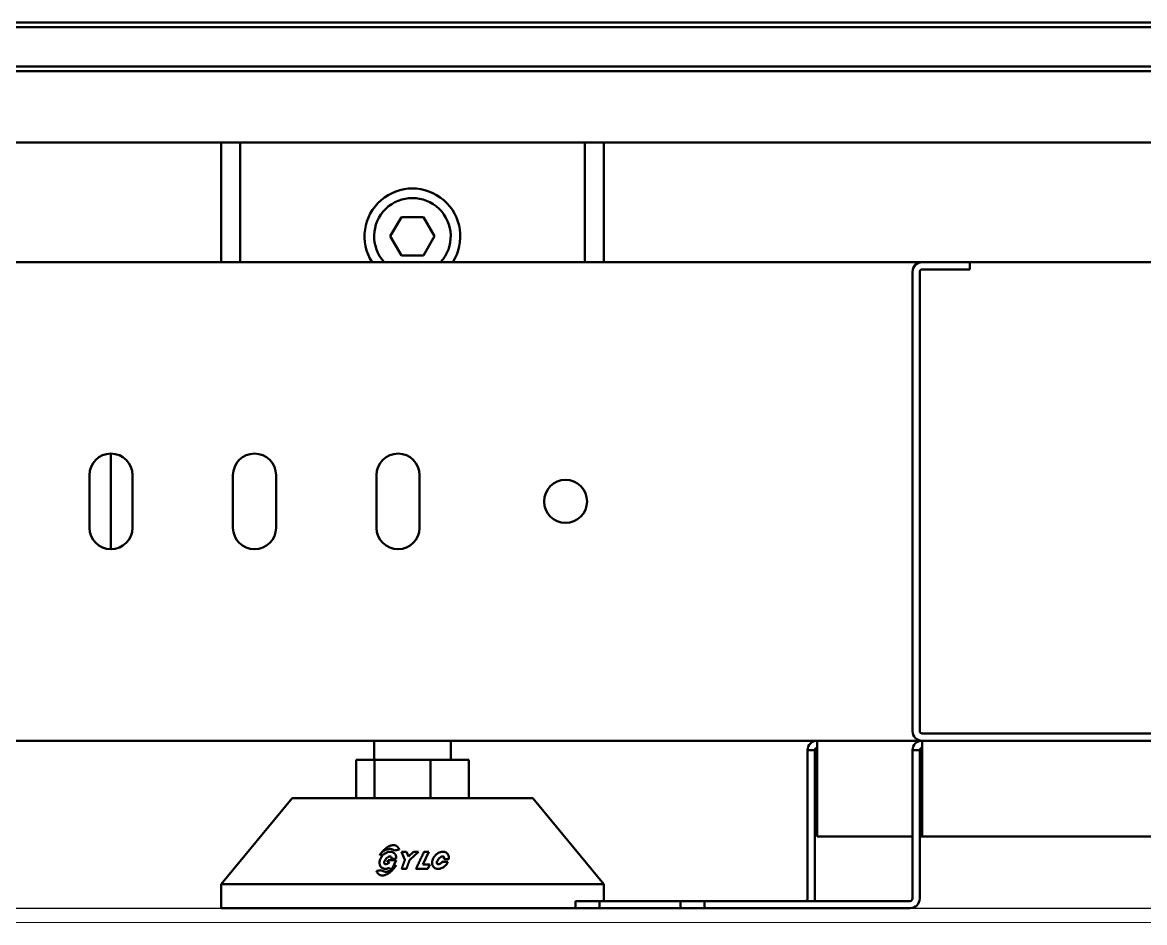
# Model space of a CAD drawing. Header units: millimetres. Extents: x 845401 to 948039, y 511594 to 550263.
# Drawn here: x 913122.7 to 913357.2, y 544183.8 to 544371.9 of the extents above; entities that cross this region are included whole.
import ezdxf

# ---------------------------------------------------------------- set-up
doc = ezdxf.new("R2010")
doc.units = ezdxf.units.MM
doc.layers.add('A-剖-0.10mm.......SECT-L01', color=255, linetype='Continuous', lineweight=18)
doc.layers.add('可见 (ISO)', color=7, linetype='Continuous', lineweight=50)

# ---------------------------------------------------------------- blocks, each defined once
blk = doc.blocks.new('A$C2A4E01FC')
at = {"color": 251}
blk.add_line((224.5, 161.95), (5614.5, 161.95), dxfattribs=at)
at = {"layer": '可见 (ISO)', "color": 251}
for p, q in [((3234.5, 347.05), (534.5, 347.05)), ((3234.5, 346.05), (534.5, 346.05)), ((3234.5, 337.85), (534.5, 337.85)), ((3234.5, 336.85), (534.5, 336.85)), ((3234.5, 321.95), (534.5, 321.95)), ((807.5, 321.95), (807.5, 296.95)), ((811.5, 296.95), (811.5, 321.95)), ((883.5, 296.95), (883.5, 321.95)), ((887.5, 296.95), (887.5, 321.95)), ((842.88, 302.35), (845.19, 306.35)), ((845.19, 306.35), (849.81, 306.35)), ((849.81, 306.35), (852.12, 302.35)), ((845.19, 298.35), (842.88, 302.35)), ((852.12, 302.35), (849.81, 298.35)), ((849.81, 298.35), (845.19, 298.35)), ((764.5, 296.95), (954.01, 296.95)), ((954.01, 296.95), (964.01, 296.95)), ((964.01, 296.95), (1040.01, 296.95)), ((964.01, 296.95), (964.01, 295.45)), ((952.01, 198.95), (952.01, 294.95)), ((953.51, 198.95), (953.51, 294.95)), ((954.01, 295.45), (964.01, 295.45)), ((784.5, 236.95), (784.5, 256.95)), ((780, 241.45), (780, 252.45)), ((789, 252.45), (789, 241.45)), ((810, 241.45), (810, 252.45)), ((819, 252.45), (819, 241.45)), ((840, 241.45), (840, 252.45)), ((849, 252.45), (849, 241.45)), ((1050.01, 198.45), (954.01, 198.45)), ((764.5, 196.95), (954.01, 196.95)), ((839.5, 196.95), (839.5, 192.95)), ((855.5, 196.95), (855.5, 192.95)), ((930.08, 194.95), (930.08, 163.95)), ((931.58, 194.95), (930.08, 194.95)), ((931.58, 163.95), (931.58, 194.95)), ((932.08, 196.95), (932.08, 194.95)), ((932.08, 176.95), (932.08, 194.95)), ((952.01, 163.95), (952.01, 194.95)), ((952.01, 194.95), (953.51, 194.95)), ((953.51, 163.95), (953.51, 194.95)), ((954.01, 196.95), (954.01, 194.95)), ((1050.01, 196.95), (954.01, 196.95)), ((954.01, 176.95), (954.01, 194.95)), ((835.74, 192.95), (839.55, 192.95)), ((835.74, 192.95), (835.74, 184.95)), ((839.55, 192.95), (851.31, 192.95)), ((839.55, 192.95), (839.55, 184.95)), ((851.31, 192.95), (859.26, 192.95)), ((851.31, 192.95), (851.31, 184.95)), ((859.26, 192.95), (859.26, 184.95)), ((822.36, 184.95), (807.5, 166.95)), ((872.64, 184.95), (822.36, 184.95)), ((872.64, 184.95), (887.5, 166.95)), ((952.01, 176.95), (932.08, 176.95)), ((954.01, 176.95), (953.51, 176.95)), ((1050.01, 176.95), (954.01, 176.95)), ((844.75, 174.18), (843.76, 174.03)), ((845.24, 173.74), (845.93, 172.04)), ((846.24, 173.74), (845.24, 173.74)), ((846.65, 172.72), (846.24, 173.74)), ((846.65, 172.72), (847.74, 173.74)), ((846.93, 172.04), (848.74, 173.74)), ((848.74, 173.74), (847.74, 173.74)), ((849.67, 171.06), (850.93, 173.74)), ((850.93, 173.74), (849.93, 173.74)), ((842.42, 172), (842.19, 171.56)), ((842.19, 171.56), (842.69, 171.56)), ((842.42, 172), (844.11, 172)), ((843.12, 172.27), (844.12, 172.35)), ((843.24, 170.16), (844.11, 172)), ((853.74, 171.61), (854.93, 171.61)), ((854.1, 172.2), (855.1, 172.2)), ((840.98, 169.88), (839.99, 169.72)), ((842.74, 170.16), (842.74, 170.38)), ((843.24, 170.16), (842.74, 170.16)), ((845.24, 170.16), (846.24, 170.16)), ((848.24, 170.16), (850.74, 170.16)), ((851.17, 171.06), (849.67, 171.06)), ((850.74, 170.16), (851.17, 171.06)), ((887.5, 166.95), (807.5, 166.95)), ((807.5, 161.95), (807.5, 166.95)), ((887.5, 163.45), (887.5, 166.95)), ((881.58, 161.95), (807.5, 161.95)), ((881.58, 163.45), (881.58, 161.95)), ((886.58, 163.45), (881.58, 163.45)), ((881.58, 161.95), (886.58, 161.95)), ((886.58, 161.95), (886.58, 163.45)), ((903.51, 163.45), (886.58, 163.45)), ((886.58, 161.95), (903.51, 161.95)), ((903.51, 163.45), (903.51, 161.95)), ((908.51, 163.45), (903.51, 163.45)), ((903.51, 161.95), (908.51, 161.95)), ((908.51, 161.95), (908.51, 163.45)), ((908.51, 163.45), (951.51, 163.45)), ((908.51, 161.95), (951.51, 161.95))]:
    blk.add_line(p, q, dxfattribs=at)
blk.add_circle((879.5, 246.95), 4.5, dxfattribs=at)
for centre, radius, start, end in [((847.5, 302.35), 10, 327.3164, 212.6836), ((847.5, 302.35), 8, 317.5458, 222.4542), ((954.01, 294.95), 2, 90, 180), ((954.01, 294.95), 0.5, 90, 180), ((784.5, 252.45), 4.5, 0, 180), ((814.5, 252.45), 4.5, 0, 180), ((844.5, 252.45), 4.5, 0, 180), ((784.5, 241.45), 4.5, 180, 0), ((814.5, 241.45), 4.5, 180, 0), ((844.5, 241.45), 4.5, 180, 0), ((954.01, 198.95), 2, 180, 270), ((954.01, 198.95), 0.5, 180, 270), ((932.08, 194.95), 2, 90, 180), ((932.08, 194.95), 0.5, 90, 180), ((954.01, 194.95), 2, 90, 180), ((954.01, 194.95), 0.5, 90, 180), ((929.58, 163.95), 0.5, 270, 0), ((929.58, 163.95), 2, 345.5225, 0), ((951.51, 163.95), 0.5, 270, 0), ((951.51, 163.95), 2, 270, 0)]:
    blk.add_arc(centre, radius, start, end, dxfattribs=at)
for centre, major_axis, ratio, start_param, end_param in [((843.07, 173.92), (-34.96, -5.48), 0.000028, 1.590651, 1.618931), ((842.67, 170.14), (-38.13, -5.97), 0.000056, 1.500665, 1.526615)]:
    blk.add_ellipse(centre, major_axis=major_axis, ratio=ratio, start_param=start_param, end_param=end_param, dxfattribs=at)
for points, knots in [([(842.74, 170.38), (842.6, 170.31), (842.46, 170.25), (842.31, 170.22), (842.26, 170.2), (842.22, 170.2), (842.17, 170.19), (841.95, 170.15), (841.75, 170.15), (841.57, 170.19), (841.48, 170.21), (841.39, 170.24), (841.31, 170.28), (841.24, 170.32), (841.17, 170.36), (841.11, 170.41), (841.1, 170.41), (841.09, 170.42), (841.08, 170.43), (841.02, 170.48), (840.96, 170.54), (840.91, 170.6), (840.87, 170.65), (840.83, 170.7), (840.8, 170.75), (840.79, 170.77), (840.78, 170.78), (840.78, 170.8), (840.72, 170.91), (840.68, 171.02), (840.66, 171.14), (840.65, 171.17), (840.64, 171.2), (840.64, 171.23), (840.63, 171.31), (840.62, 171.39), (840.62, 171.47), (840.62, 171.51), (840.62, 171.55), (840.63, 171.59), (840.63, 171.61), (840.63, 171.63), (840.63, 171.65), (840.64, 171.67), (840.64, 171.69), (840.64, 171.71), (840.66, 171.87), (840.71, 172.02), (840.77, 172.17), (840.8, 172.25), (840.83, 172.33), (840.87, 172.4), (840.89, 172.44), (840.91, 172.48), (840.94, 172.52), (840.95, 172.53), (840.96, 172.55), (840.97, 172.57), (840.98, 172.59), (840.99, 172.61), (841.01, 172.63), (841.08, 172.74), (841.16, 172.84), (841.24, 172.93), (841.28, 172.98), (841.32, 173.02), (841.36, 173.06), (841.42, 173.12), (841.49, 173.18), (841.56, 173.24), (841.6, 173.27), (841.63, 173.3), (841.67, 173.32), (841.69, 173.34), (841.71, 173.35), (841.73, 173.36), (841.74, 173.37), (841.75, 173.38), (841.76, 173.38), (841.76, 173.39), (841.77, 173.39), (841.78, 173.4), (841.87, 173.46), (841.96, 173.5), (842.05, 173.55), (842.09, 173.57), (842.14, 173.59), (842.18, 173.6), (842.21, 173.61), (842.23, 173.62), (842.25, 173.63), (842.28, 173.64), (842.3, 173.65), (842.32, 173.65), (842.43, 173.69), (842.53, 173.71), (842.63, 173.72), (842.73, 173.74), (842.83, 173.74), (842.93, 173.74), (843.02, 173.74), (843.12, 173.72), (843.21, 173.69), (843.26, 173.68), (843.3, 173.67), (843.35, 173.65), (843.37, 173.64), (843.39, 173.63), (843.42, 173.62), (843.44, 173.61), (843.46, 173.6), (843.48, 173.59), (843.56, 173.55), (843.64, 173.5), (843.7, 173.44), (843.74, 173.41), (843.77, 173.38), (843.8, 173.35), (843.81, 173.34), (843.82, 173.32), (843.84, 173.3), (843.84, 173.3), (843.85, 173.29), (843.86, 173.28), (843.86, 173.27), (843.87, 173.26), (843.87, 173.26), (843.91, 173.2), (843.95, 173.15), (843.97, 173.09), (844.08, 172.88), (844.13, 172.63), (844.12, 172.35)], [0, 0, 0, 0, 0.047901, 0.047901, 0.047901, 0.0625, 0.0625, 0.0625, 0.124815, 0.124815, 0.124815, 0.15625, 0.15625, 0.15625, 0.183594, 0.183594, 0.183594, 0.1875, 0.1875, 0.1875, 0.21875, 0.21875, 0.21875, 0.242187, 0.242187, 0.242187, 0.249728, 0.249728, 0.249728, 0.298708, 0.298708, 0.298708, 0.3125, 0.3125, 0.3125, 0.34375, 0.34375, 0.34375, 0.359375, 0.359375, 0.359375, 0.367187, 0.367187, 0.367187, 0.375, 0.375, 0.375, 0.4375, 0.4375, 0.4375, 0.46875, 0.46875, 0.46875, 0.484375, 0.484375, 0.484375, 0.492187, 0.492187, 0.492187, 0.499939, 0.499939, 0.499939, 0.543363, 0.543363, 0.543363, 0.5625, 0.5625, 0.5625, 0.59375, 0.59375, 0.59375, 0.609375, 0.609375, 0.609375, 0.617187, 0.617187, 0.617187, 0.621094, 0.621094, 0.621094, 0.625, 0.625, 0.625, 0.65625, 0.65625, 0.65625, 0.671875, 0.671875, 0.671875, 0.679687, 0.679687, 0.679687, 0.6875, 0.6875, 0.6875, 0.71875, 0.71875, 0.71875, 0.75, 0.75, 0.75, 0.78125, 0.78125, 0.78125, 0.796875, 0.796875, 0.796875, 0.804687, 0.804687, 0.804687, 0.8125, 0.8125, 0.8125, 0.84375, 0.84375, 0.84375, 0.859375, 0.859375, 0.859375, 0.867187, 0.867187, 0.867187, 0.871094, 0.871094, 0.871094, 0.874632, 0.874632, 0.874632, 0.901106, 0.901106, 0.901106, 1, 1, 1, 1]), ([(840.66, 172.98), (840.72, 173.08), (840.77, 173.17), (840.83, 173.25), (840.86, 173.3), (840.89, 173.34), (840.92, 173.38), (840.94, 173.4), (840.95, 173.43), (840.97, 173.45), (840.98, 173.47), (841, 173.49), (841.02, 173.51), (841.08, 173.6), (841.15, 173.68), (841.22, 173.76), (841.25, 173.81), (841.29, 173.85), (841.33, 173.89), (841.34, 173.91), (841.36, 173.93), (841.38, 173.95), (841.39, 173.96), (841.4, 173.97), (841.41, 173.97), (841.42, 173.98), (841.43, 173.99), (841.43, 174), (841.5, 174.07), (841.56, 174.13), (841.63, 174.19), (841.65, 174.21), (841.66, 174.23), (841.68, 174.25), (841.72, 174.28), (841.77, 174.32), (841.81, 174.36), (841.83, 174.38), (841.85, 174.39), (841.87, 174.41), (841.88, 174.42), (841.89, 174.43), (841.9, 174.44), (841.91, 174.44), (841.92, 174.45), (841.93, 174.46), (842.03, 174.54), (842.13, 174.61), (842.23, 174.67), (842.28, 174.7), (842.33, 174.73), (842.38, 174.76), (842.4, 174.78), (842.43, 174.79), (842.45, 174.81), (842.46, 174.81), (842.48, 174.82), (842.49, 174.83), (842.5, 174.83), (842.51, 174.84), (842.52, 174.84), (842.57, 174.87), (842.63, 174.9), (842.69, 174.93), (842.72, 174.94), (842.75, 174.95), (842.78, 174.96), (842.8, 174.97), (842.83, 174.98), (842.86, 174.99), (842.92, 175.02), (842.98, 175.03), (843.04, 175.05), (843.07, 175.06), (843.1, 175.07), (843.13, 175.07), (843.15, 175.08), (843.18, 175.08), (843.21, 175.09), (843.27, 175.1), (843.33, 175.11), (843.4, 175.12), (843.46, 175.12), (843.52, 175.12), (843.58, 175.12), (843.71, 175.11), (843.83, 175.09), (843.93, 175.06), (843.99, 175.04), (844.04, 175.02), (844.09, 174.99), (844.12, 174.98), (844.14, 174.97), (844.17, 174.95), (844.18, 174.95), (844.19, 174.94), (844.2, 174.93), (844.22, 174.92), (844.23, 174.92), (844.24, 174.91), (844.28, 174.88), (844.32, 174.85), (844.36, 174.81), (844.38, 174.79), (844.4, 174.77), (844.42, 174.76), (844.44, 174.74), (844.46, 174.72), (844.47, 174.7), (844.5, 174.66), (844.53, 174.62), (844.56, 174.58), (844.58, 174.56), (844.59, 174.54), (844.6, 174.52), (844.61, 174.5), (844.62, 174.49), (844.62, 174.48), (844.63, 174.47), (844.63, 174.46), (844.64, 174.45), (844.68, 174.37), (844.72, 174.28), (844.75, 174.18)], [0, 0, 0, 0, 0.0625, 0.0625, 0.0625, 0.09375, 0.09375, 0.09375, 0.109375, 0.109375, 0.109375, 0.125, 0.125, 0.125, 0.1875, 0.1875, 0.1875, 0.21875, 0.21875, 0.21875, 0.234375, 0.234375, 0.234375, 0.242187, 0.242187, 0.242187, 0.24941, 0.24941, 0.24941, 0.298285, 0.298285, 0.298285, 0.3125, 0.3125, 0.3125, 0.34375, 0.34375, 0.34375, 0.359375, 0.359375, 0.359375, 0.367187, 0.367187, 0.367187, 0.375, 0.375, 0.375, 0.4375, 0.4375, 0.4375, 0.46875, 0.46875, 0.46875, 0.484375, 0.484375, 0.484375, 0.492187, 0.492187, 0.492187, 0.49837, 0.49837, 0.49837, 0.53125, 0.53125, 0.53125, 0.546875, 0.546875, 0.546875, 0.5625, 0.5625, 0.5625, 0.59375, 0.59375, 0.59375, 0.609375, 0.609375, 0.609375, 0.623768, 0.623768, 0.623768, 0.65625, 0.65625, 0.65625, 0.6875, 0.6875, 0.6875, 0.749047, 0.749047, 0.749047, 0.78125, 0.78125, 0.78125, 0.796875, 0.796875, 0.796875, 0.804687, 0.804687, 0.804687, 0.8125, 0.8125, 0.8125, 0.84375, 0.84375, 0.84375, 0.859375, 0.859375, 0.859375, 0.874722, 0.874722, 0.874722, 0.90625, 0.90625, 0.90625, 0.921875, 0.921875, 0.921875, 0.929687, 0.929687, 0.929687, 0.9375, 0.9375, 0.9375, 1, 1, 1, 1]), ([(840.66, 172.98), (840.95, 173.46), (841.38, 173.9), (842.27, 174.28), (842.6, 174.34), (843.23, 174.3), (843.53, 174.19), (843.76, 174.03)], [0, 0, 0, 0, 0.5, 0.5, 0.75, 0.75, 1, 1, 1, 1]), ([(854.93, 171.61), (854.89, 171.52), (854.84, 171.44), (854.79, 171.36), (854.77, 171.31), (854.74, 171.27), (854.71, 171.23), (854.69, 171.19), (854.66, 171.15), (854.63, 171.11), (854.57, 171.03), (854.5, 170.96), (854.43, 170.88), (854.39, 170.85), (854.36, 170.81), (854.32, 170.78), (854.29, 170.75), (854.26, 170.72), (854.23, 170.7), (854.22, 170.69), (854.21, 170.68), (854.2, 170.67), (854.11, 170.6), (854.02, 170.54), (853.93, 170.48), (853.8, 170.4), (853.68, 170.33), (853.52, 170.28), (853.35, 170.21), (853.17, 170.18), (852.99, 170.16), (852.98, 170.16), (852.97, 170.16), (852.95, 170.16), (852.89, 170.16), (852.82, 170.16), (852.76, 170.17), (852.63, 170.18), (852.51, 170.21), (852.39, 170.25), (852.33, 170.27), (852.27, 170.3), (852.22, 170.33), (852.17, 170.36), (852.12, 170.39), (852.07, 170.43), (852.05, 170.45), (852.03, 170.47), (852.01, 170.49), (852, 170.5), (851.99, 170.51), (851.98, 170.52), (851.97, 170.53), (851.96, 170.54), (851.95, 170.55), (851.91, 170.59), (851.88, 170.64), (851.85, 170.68), (851.82, 170.71), (851.8, 170.75), (851.78, 170.78), (851.78, 170.8), (851.77, 170.81), (851.77, 170.82), (851.72, 170.91), (851.69, 171), (851.66, 171.1), (851.65, 171.15), (851.64, 171.2), (851.64, 171.25), (851.63, 171.28), (851.63, 171.3), (851.63, 171.33), (851.63, 171.34), (851.63, 171.35), (851.63, 171.36), (851.63, 171.38), (851.63, 171.39), (851.63, 171.4), (851.62, 171.5), (851.63, 171.59), (851.64, 171.69), (851.65, 171.73), (851.66, 171.78), (851.67, 171.83), (851.67, 171.86), (851.68, 171.88), (851.69, 171.91), (851.69, 171.93), (851.7, 171.96), (851.71, 171.98), (851.74, 172.1), (851.79, 172.23), (851.84, 172.34), (851.87, 172.4), (851.9, 172.46), (851.94, 172.52), (851.99, 172.61), (852.05, 172.69), (852.11, 172.77), (852.14, 172.81), (852.17, 172.85), (852.2, 172.89), (852.22, 172.91), (852.24, 172.93), (852.25, 172.95), (852.26, 172.96), (852.27, 172.97), (852.28, 172.98), (852.29, 172.99), (852.3, 173), (852.31, 173.01), (852.38, 173.09), (852.46, 173.16), (852.55, 173.23), (852.59, 173.26), (852.63, 173.3), (852.67, 173.33), (852.69, 173.34), (852.71, 173.36), (852.73, 173.37), (852.75, 173.38), (852.76, 173.39), (852.77, 173.39), (852.78, 173.4), (852.79, 173.41), (852.8, 173.41), (852.9, 173.48), (853, 173.53), (853.11, 173.57), (853.16, 173.6), (853.21, 173.62), (853.26, 173.64), (853.29, 173.64), (853.32, 173.65), (853.35, 173.66), (853.36, 173.67), (853.37, 173.67), (853.39, 173.67), (853.4, 173.68), (853.41, 173.68), (853.43, 173.68), (853.49, 173.7), (853.55, 173.71), (853.61, 173.72), (853.64, 173.73), (853.67, 173.73), (853.7, 173.73), (853.73, 173.74), (853.76, 173.74), (853.79, 173.74), (853.86, 173.74), (853.92, 173.74), (853.98, 173.74), (854.05, 173.73), (854.1, 173.72), (854.17, 173.71), (854.29, 173.68), (854.41, 173.63), (854.52, 173.57), (854.6, 173.53), (854.68, 173.47), (854.74, 173.41), (854.76, 173.39), (854.78, 173.37), (854.8, 173.35), (854.87, 173.27), (854.93, 173.18), (854.98, 173.09), (855, 173.04), (855.03, 172.99), (855.04, 172.94), (855.05, 172.91), (855.06, 172.89), (855.07, 172.86), (855.07, 172.85), (855.07, 172.84), (855.08, 172.82), (855.08, 172.82), (855.08, 172.81), (855.08, 172.8), (855.08, 172.8), (855.09, 172.79), (855.09, 172.78), (855.13, 172.61), (855.13, 172.41), (855.1, 172.2)], [0, 0, 0, 0, 0.03125, 0.03125, 0.03125, 0.046875, 0.046875, 0.046875, 0.0625, 0.0625, 0.0625, 0.09375, 0.09375, 0.09375, 0.109375, 0.109375, 0.109375, 0.121094, 0.121094, 0.121094, 0.125, 0.125, 0.125, 0.15625, 0.15625, 0.15625, 0.198859, 0.198859, 0.198859, 0.246094, 0.246094, 0.246094, 0.25, 0.25, 0.25, 0.265625, 0.265625, 0.265625, 0.296875, 0.296875, 0.296875, 0.3125, 0.3125, 0.3125, 0.328125, 0.328125, 0.328125, 0.335938, 0.335938, 0.335938, 0.339844, 0.339844, 0.339844, 0.34375, 0.34375, 0.34375, 0.359375, 0.359375, 0.359375, 0.371094, 0.371094, 0.371094, 0.375, 0.375, 0.375, 0.40625, 0.40625, 0.40625, 0.421875, 0.421875, 0.421875, 0.429688, 0.429688, 0.429688, 0.433594, 0.433594, 0.433594, 0.4375, 0.4375, 0.4375, 0.46875, 0.46875, 0.46875, 0.484375, 0.484375, 0.484375, 0.492188, 0.492188, 0.492188, 0.499978, 0.499978, 0.499978, 0.541364, 0.541364, 0.541364, 0.5625, 0.5625, 0.5625, 0.59375, 0.59375, 0.59375, 0.609375, 0.609375, 0.609375, 0.617188, 0.617188, 0.617188, 0.621094, 0.621094, 0.621094, 0.625, 0.625, 0.625, 0.65625, 0.65625, 0.65625, 0.671875, 0.671875, 0.671875, 0.679688, 0.679688, 0.679688, 0.683594, 0.683594, 0.683594, 0.6875, 0.6875, 0.6875, 0.71875, 0.71875, 0.71875, 0.734375, 0.734375, 0.734375, 0.742188, 0.742188, 0.742188, 0.746094, 0.746094, 0.746094, 0.749934, 0.749934, 0.749934, 0.765625, 0.765625, 0.765625, 0.773438, 0.773438, 0.773438, 0.78125, 0.78125, 0.78125, 0.796875, 0.796875, 0.796875, 0.812316, 0.812316, 0.812316, 0.84375, 0.84375, 0.84375, 0.867187, 0.867187, 0.867187, 0.874629, 0.874629, 0.874629, 0.90625, 0.90625, 0.90625, 0.921875, 0.921875, 0.921875, 0.929687, 0.929687, 0.929687, 0.933594, 0.933594, 0.933594, 0.935547, 0.935547, 0.935547, 0.9375, 0.9375, 0.9375, 1, 1, 1, 1]), ([(842.69, 171.56), (842.57, 171.44), (842.44, 171.33), (842.12, 171.16), (841.89, 171.1), (841.6, 171.26), (841.59, 171.43), (841.64, 171.72), (841.7, 171.86), (841.95, 172.27), (842.19, 172.53), (842.62, 172.73), (842.71, 172.76), (842.9, 172.77), (842.99, 172.74), (843.17, 172.58), (843.16, 172.41), (843.12, 172.27)], [0, 0, 0, 0, 0.125, 0.125, 0.25, 0.25, 0.375, 0.375, 0.5, 0.5, 0.75, 0.75, 0.8125, 0.8125, 0.875, 0.875, 1, 1, 1, 1]), ([(853.74, 171.61), (853.63, 171.49), (853.51, 171.38), (853.28, 171.24), (853.2, 171.2), (853.01, 171.14), (852.91, 171.12), (852.71, 171.18), (852.65, 171.26), (852.6, 171.42), (852.6, 171.5), (852.64, 171.73), (852.71, 171.87), (852.96, 172.28), (853.19, 172.53), (853.6, 172.72), (853.69, 172.75), (853.9, 172.77), (854.01, 172.74), (854.19, 172.52), (854.15, 172.35), (854.1, 172.2)], [0, 0, 0, 0, 0.125, 0.125, 0.1875, 0.1875, 0.25, 0.25, 0.3125, 0.3125, 0.375, 0.375, 0.5, 0.5, 0.75, 0.75, 0.8125, 0.8125, 0.875, 0.875, 1, 1, 1, 1]), ([(844.09, 170.92), (843.97, 170.73), (843.85, 170.55), (843.72, 170.38), (843.66, 170.3), (843.59, 170.21), (843.52, 170.13), (843.49, 170.09), (843.45, 170.05), (843.42, 170.01), (843.4, 169.99), (843.38, 169.98), (843.37, 169.96), (843.36, 169.95), (843.35, 169.94), (843.34, 169.93), (843.33, 169.92), (843.32, 169.91), (843.31, 169.9), (843.31, 169.9), (843.31, 169.89), (843.3, 169.89), (843.22, 169.81), (843.14, 169.73), (843.06, 169.65), (843.02, 169.62), (842.98, 169.58), (842.94, 169.54), (842.92, 169.53), (842.9, 169.51), (842.88, 169.49), (842.86, 169.48), (842.85, 169.47), (842.84, 169.47), (842.83, 169.46), (842.82, 169.45), (842.81, 169.44), (842.72, 169.36), (842.62, 169.29), (842.52, 169.23), (842.47, 169.2), (842.42, 169.17), (842.37, 169.14), (842.34, 169.12), (842.32, 169.11), (842.29, 169.09), (842.28, 169.09), (842.27, 169.08), (842.26, 169.07), (842.25, 169.07), (842.24, 169.07), (842.24, 169.06), (842.23, 169.06), (842.23, 169.06), (842.22, 169.05), (842.21, 169.05), (842.21, 169.05), (842.2, 169.05), (842.09, 168.99), (841.97, 168.94), (841.86, 168.9), (841.8, 168.88), (841.74, 168.86), (841.69, 168.84), (841.66, 168.84), (841.63, 168.83), (841.6, 168.82), (841.59, 168.82), (841.57, 168.82), (841.56, 168.81), (841.54, 168.81), (841.53, 168.81), (841.52, 168.81), (841.51, 168.81), (841.51, 168.81), (841.5, 168.8), (841.45, 168.79), (841.39, 168.79), (841.33, 168.78), (841.2, 168.78), (841.08, 168.78), (840.96, 168.8), (840.9, 168.82), (840.84, 168.83), (840.79, 168.85), (840.74, 168.87), (840.69, 168.89), (840.64, 168.91), (840.5, 168.98), (840.39, 169.07), (840.29, 169.18), (840.29, 169.19), (840.28, 169.2), (840.27, 169.21), (840.15, 169.35), (840.06, 169.52), (839.99, 169.72)], [0, 0, 0, 0, 0.125, 0.125, 0.125, 0.1875, 0.1875, 0.1875, 0.21875, 0.21875, 0.21875, 0.234375, 0.234375, 0.234375, 0.242188, 0.242188, 0.242188, 0.25, 0.25, 0.25, 0.252063, 0.252063, 0.252063, 0.3125, 0.3125, 0.3125, 0.34375, 0.34375, 0.34375, 0.359375, 0.359375, 0.359375, 0.367188, 0.367188, 0.367188, 0.375, 0.375, 0.375, 0.4375, 0.4375, 0.4375, 0.46875, 0.46875, 0.46875, 0.484375, 0.484375, 0.484375, 0.492188, 0.492188, 0.492188, 0.496094, 0.496094, 0.496094, 0.5, 0.5, 0.5, 0.50245, 0.50245, 0.50245, 0.5625, 0.5625, 0.5625, 0.59375, 0.59375, 0.59375, 0.609375, 0.609375, 0.609375, 0.617188, 0.617188, 0.617188, 0.625, 0.625, 0.625, 0.626744, 0.626744, 0.626744, 0.65625, 0.65625, 0.65625, 0.71875, 0.71875, 0.71875, 0.75, 0.75, 0.75, 0.78125, 0.78125, 0.78125, 0.867188, 0.867188, 0.867188, 0.875, 0.875, 0.875, 1, 1, 1, 1]), ([(844.09, 170.92), (843.8, 170.45), (843.37, 170), (842.48, 169.62), (842.15, 169.56), (841.5, 169.6), (841.21, 169.71), (840.98, 169.88)], [0, 0, 0, 0, 0.5, 0.5, 0.75, 0.75, 1, 1, 1, 1])]:
    blk.add_open_spline(points, degree=3, knots=knots, dxfattribs=at)
for points, weights in [([(848.24, 170.16), (849.12, 172.03), (849.93, 173.74)], [1.0065585833, 1.00899692056, 1.01028186064]), ([(845.93, 172.04), (845.59, 171.12), (845.24, 170.16)], [1.01031332239, 1.00920893392, 1.00773929759]), ([(846.24, 170.16), (846.59, 171.12), (846.93, 172.04)], [1.00774194248, 1.00921434883, 1.01032228702])]:
    blk.add_rational_spline(points, weights, degree=2, dxfattribs=at)

msp = doc.modelspace()

# ---------------------------------------------------------------- linework, layer by layer
at = {"layer": 'A-剖-0.10mm.......SECT-L01', "color": 6}
msp.add_line((894760.27, 544183.82, -0.13), (934283.3, 544183.82, -0.13), dxfattribs=at)

# ---------------------------------------------------------------- block references
msp.add_blockref('A$C2A4E01FC', (912356.69, 544024.87))

doc.saveas('drawing.dxf')
